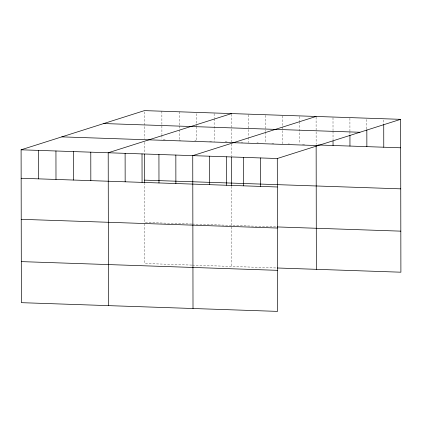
<?xml version="1.0" encoding="UTF-8"?>
<svg xmlns="http://www.w3.org/2000/svg" width="422" height="422" viewBox="0 0 422 422"><rect width="100%" height="100%" fill="white"/><g stroke="black" fill="none" stroke-linecap="round" stroke-linejoin="round"><path stroke-width="0.32" stroke-dasharray="2.11 1.58" d="M163.208 139.714L165.144 139.782M179.339 140.262L180.627 140.304M194.822 140.79L196.114 140.832M209.665 141.296L211.601 141.359M225.148 141.824L227.083 141.887M241.358 142.372L242.655 142.414M256.961 142.905L258.264 142.947M271.921 143.411L273.873 143.48M288.179 143.965L289.476 144.007M302.484 144.451L305.085 144.54M191.741 224.035L144.64 222.431L144.572 183.338M192.39 224.056L276.616 226.92M191.815 265.09L144.714 263.486L144.646 223.085M192.458 265.111L276.69 267.975M383.725 120.048L383.735 123.931M366.818 119.473L366.834 129.174M349.912 118.25L349.933 131.189M349.933 131.838L349.938 134.423M333 117.675L333.021 130.614M333.027 131.258L333.037 139.671M316.094 117.1L316.141 144.271M299.187 116.525L299.193 121.056M299.193 121.7L299.23 143.696M282.276 115.95L282.297 126.299M282.297 126.948L282.323 143.765M265.369 115.375L265.396 131.548M265.396 132.197L265.417 143.19M248.458 114.8L248.5 136.797M248.5 137.44L248.511 142.615M231.551 114.225L231.599 142.04M231.604 143.997L231.625 155.723M231.678 186.297L231.815 266.451M214.133 113.634L214.139 118.16M214.139 118.809L214.181 141.449M196.71 113.687L196.731 125.978M196.736 126.626L196.757 140.853M179.287 111.798L179.313 125.387M179.313 126.03L179.318 129.264M179.318 129.913L179.339 139.619M161.869 111.208L161.911 134.497M161.911 135.14L161.916 139.023M144.451 111.909L144.498 138.432M144.503 142.335L144.519 152.764"/><path stroke-width="0.63" d="M400.631 119.331L277.286 158.514L277.555 311.383L21.369 302.669L21.1 149.799L144.445 110.617L400.631 119.331L400.9 272.201L277.338 267.996M231.551 113.576L108.201 152.764L108.47 305.633M316.094 116.456L192.743 155.639L193.012 308.508M103.743 123.546L359.929 132.26M318.093 144.983L400.684 147.79M61.807 136.87L317.993 145.585M21.1 149.799L277.286 158.514M144.567 180.131L400.752 188.845M21.147 178.263L277.333 186.978M277.27 226.941L400.826 231.145M21.221 219.319L277.407 228.033M21.295 261.614L277.481 270.328M383.735 124.574L383.772 147.215M366.839 129.823L366.866 146.64M349.938 135.072L349.959 146.065M333.042 140.964L333.048 145.49M316.141 145.569L316.358 269.326M260.379 157.939L260.427 186.403M243.468 157.364L243.52 185.828M231.625 157.026L231.678 185.659M226.561 156.789L226.609 185.253M209.655 156.214L209.702 184.678M175.837 155.064L175.884 183.528M158.93 154.489L158.978 182.953M144.524 154.067L144.572 182.694M142.019 153.914L142.072 182.378M125.112 153.339L125.16 181.803M90.783 152.173L90.83 180.632M73.359 151.577L73.412 180.041M55.941 150.986L55.989 179.45M38.518 150.396L38.571 178.854"/></g></svg>
